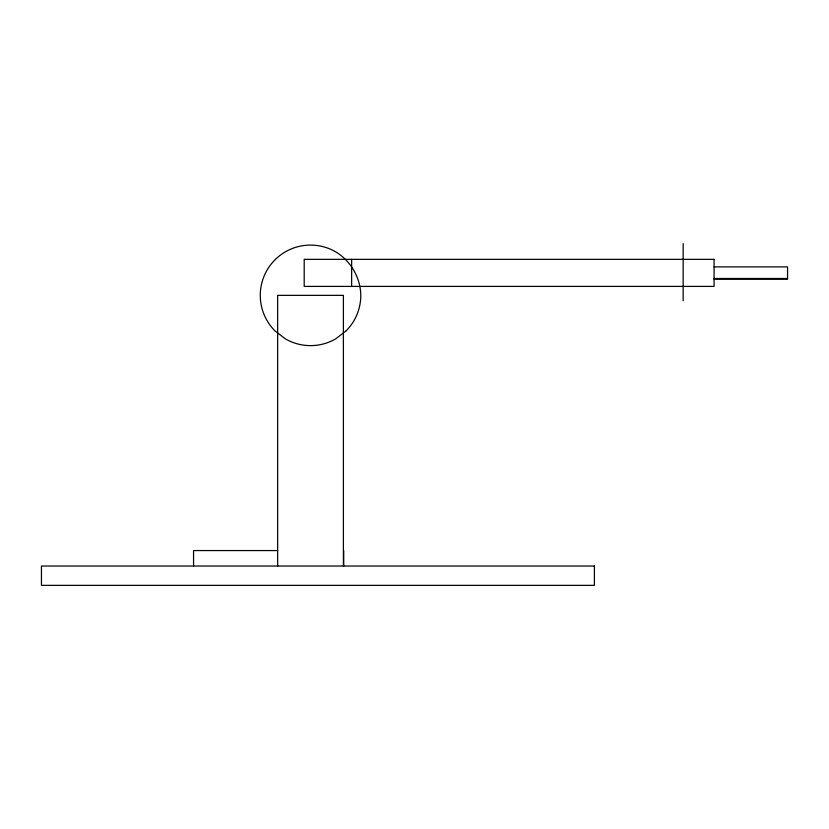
<?xml version="1.0" encoding="UTF-8"?>
<svg xmlns="http://www.w3.org/2000/svg" width="829" height="829" viewBox="0 0 829 829"><rect width="100%" height="100%" fill="white"/><g stroke="black" fill="none" stroke-linecap="round" stroke-linejoin="round"><path stroke-width="1.24" d="M714.08 266.886L787.55 266.886L787.55 279.197L714.08 279.197M714.08 278.492L787.55 278.492M277.694 550.56L193.561 550.56L193.561 566.031M683.148 243.643L683.148 300.772M351.641 259.342L351.641 286.409M343.714 550.56L343.714 566.031M343.393 566.031L343.393 295.352L277.653 295.352L277.653 566.031M346.066 330.895L335.652 338.885A50.268 50.268 0 0 1 285.383 338.885L274.979 330.895A50.268 50.268 0 0 1 335.652 251.819C350.833 260.928 360.491 277.653 360.791 295.352A50.268 50.268 0 0 1 346.066 330.895M714.08 259.342L304.202 259.342L304.202 286.409L714.08 286.409L714.08 259.342M594.403 566.031L41.45 566.031L41.45 585.357L594.403 585.357L594.403 566.031"/></g></svg>
